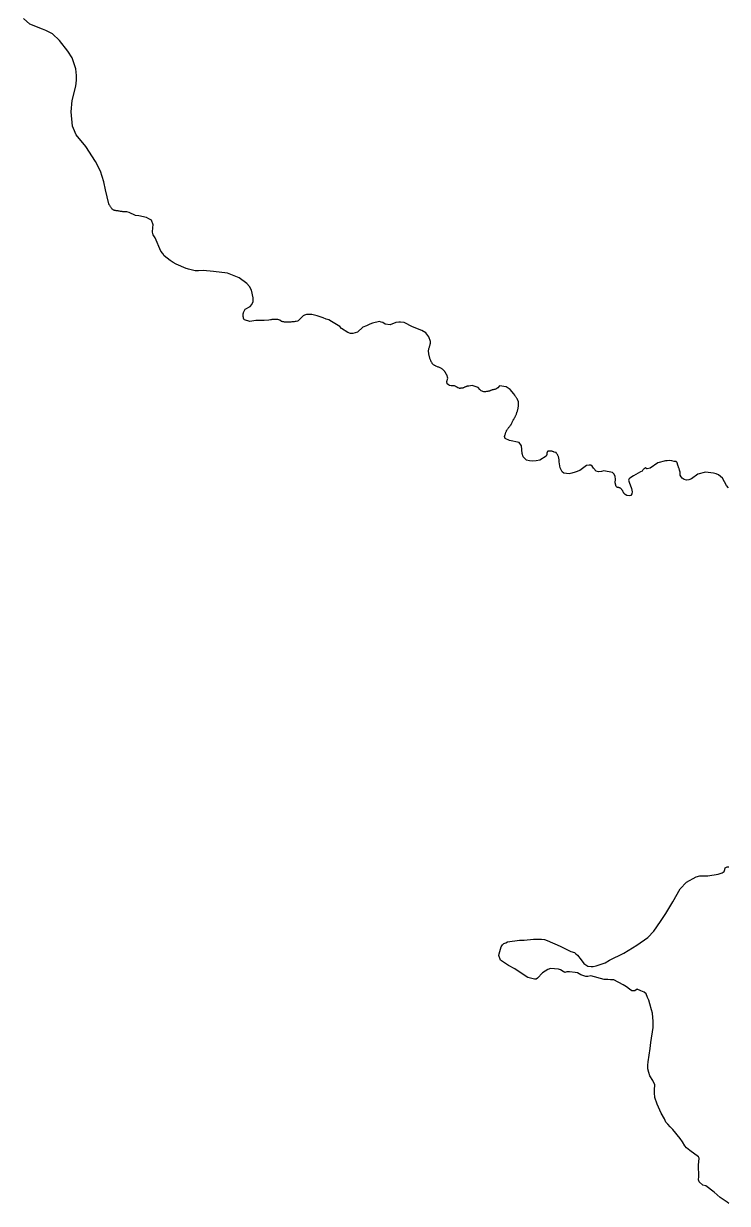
# Model space of a CAD drawing. Header units: inches. Extents: x 1341578 to 1502124, y 557203 to 748561.
# Drawn here: x 1493254 to 1495099, y 599461 to 602555 of the extents above; entities that cross this region are included whole.
import ezdxf

# ---------------------------------------------------------------- set-up
doc = ezdxf.new("R2010")
doc.units = ezdxf.units.IN
doc.header["$MEASUREMENT"] = 0
doc.layers.add('Zipcode', color=7, linetype='Continuous')

msp = doc.modelspace()

# ---------------------------------------------------------------- linework, layer by layer
at = {"layer": 'Zipcode'}
for points in [[(1495102.2, 601337.7), (1495097.2, 601343.9), (1495086.8, 601362.8), (1495075.8, 601371.6), (1495070.3, 601374.7), (1495062.7, 601376.4), (1495042.4, 601378.7), (1495022.1, 601373.5), (1495005.1, 601361.6), (1494998, 601358.6), (1494991.9, 601358.2), (1494985.8, 601359.4), (1494980.8, 601363), (1494978.3, 601366.6), (1494975.8, 601371.2), (1494975.8, 601371.8), (1494975.7, 601373), (1494975.7, 601374.2), (1494975.7, 601375.5), (1494975.6, 601376.7), (1494975.5, 601378), (1494975.3, 601379.4), (1494975.1, 601380.7), (1494974.7, 601382.1), (1494974.2, 601383.6), (1494973.7, 601385.1), (1494973.2, 601386.7), (1494972.6, 601388.3), (1494972.1, 601389.8), (1494971.5, 601391.4), (1494970.9, 601392.8), (1494970.4, 601394.2), (1494970, 601395.5), (1494969.6, 601396.6), (1494969.3, 601397.8), (1494969, 601398.8), (1494968.7, 601399.9), (1494968.5, 601400.8), (1494968.2, 601401.7), (1494967.9, 601402.6), (1494967.6, 601403.4), (1494967.3, 601404.1), (1494966.8, 601404.7), (1494966.4, 601405.2), (1494965.9, 601405.7), (1494965.4, 601406.1), (1494964.8, 601406.5), (1494964.2, 601406.8), (1494963.6, 601407), (1494963, 601407.1), (1494962.2, 601407.2), (1494961.5, 601407.2), (1494960.7, 601407.1), (1494959.9, 601406.9), (1494953.6, 601408.6), (1494948, 601409.7), (1494941.4, 601408.8), (1494937.4, 601408.3), (1494917, 601403.1), (1494896.5, 601389.7), (1494888.8, 601387.8), (1494888.4, 601387.6), (1494888.1, 601387.9), (1494887.3, 601388.6), (1494886.4, 601389.2), (1494885.5, 601389.6), (1494884.7, 601389.8), (1494883.8, 601389.8), (1494882.8, 601389.4), (1494881.8, 601388.8), (1494880.8, 601387.9), (1494879.7, 601386.8), (1494878.7, 601385.6), (1494877.7, 601384.3), (1494876.7, 601383.1), (1494875.8, 601381.9), (1494871.9, 601379.5), (1494853.5, 601369.6), (1494845.8, 601364.7), (1494841.7, 601361.2), (1494840.1, 601357.6), (1494842.1, 601353), (1494848.4, 601335.7), (1494849.8, 601327), (1494848.7, 601322), (1494846.6, 601318), (1494842.5, 601316.5), (1494835.9, 601317.6), (1494831.4, 601320.7), (1494827.7, 601323.9), (1494827.5, 601324.3), (1494827, 601325.4), (1494826.5, 601326.4), (1494826, 601327.5), (1494825.5, 601328.6), (1494824.9, 601329.6), (1494824.4, 601330.5), (1494823.8, 601331.4), (1494823.3, 601332.1), (1494822.7, 601332.9), (1494822.2, 601333.6), (1494821.7, 601334.2), (1494821.1, 601334.8), (1494820.5, 601335.4), (1494819.8, 601336), (1494819.2, 601336.5), (1494818.4, 601337), (1494817.6, 601337.5), (1494816.7, 601337.9), (1494815.8, 601338.1), (1494814.7, 601338.4), (1494813.7, 601338.6), (1494812.5, 601338.7), (1494811.4, 601338.9), (1494810.3, 601339.2), (1494809.8, 601339.3), (1494807.4, 601341.4), (1494805.5, 601351.1), (1494805.6, 601360.2), (1494804.7, 601367.3), (1494802.3, 601374), (1494798.3, 601378.1), (1494775.6, 601382.5), (1494768.9, 601380.6), (1494761.8, 601379.7), (1494755.7, 601381.3), (1494748.3, 601389.1), (1494744.8, 601394.7), (1494741.3, 601397.3), (1494736.7, 601397.4), (1494730.1, 601396.5), (1494712.1, 601383), (1494700.4, 601379.2), (1494691.7, 601376.3), (1494684.1, 601374.9), (1494677.5, 601375), (1494670.9, 601376.6), (1494665.9, 601379.7), (1494660.5, 601390.5), (1494658.1, 601405.7), (1494658.1, 601406), (1494658.2, 601407.3), (1494658.3, 601408.6), (1494658.2, 601409.9), (1494658.2, 601411.2), (1494658, 601412.5), (1494657.7, 601413.9), (1494657.4, 601415.3), (1494657.1, 601416.7), (1494656.7, 601418.2), (1494656.3, 601419.7), (1494655.7, 601421.1), (1494655.2, 601422.4), (1494654.5, 601423.7), (1494653.7, 601425), (1494652.9, 601426.1), (1494652, 601427.1), (1494651.6, 601427.4), (1494650, 601430.2), (1494645, 601431.6), (1494644.3, 601431.9), (1494643, 601432.4), (1494641.7, 601432.9), (1494640.5, 601433.3), (1494639.4, 601433.7), (1494638.2, 601434), (1494637, 601434.1), (1494635.9, 601434.3), (1494634.7, 601434.3), (1494633.7, 601434.3), (1494632.6, 601434.2), (1494631.7, 601434.2), (1494630.8, 601434), (1494630.1, 601433.9), (1494629.4, 601433.7), (1494628.8, 601433.6), (1494628.4, 601433.4), (1494628, 601433.2), (1494627.6, 601432.9), (1494627.3, 601432.6), (1494627.1, 601432.1), (1494626.8, 601431.6), (1494626.6, 601430.9), (1494626.4, 601430.1), (1494626.2, 601429.2), (1494626.1, 601428), (1494626, 601426.7), (1494625.9, 601425.5), (1494624.4, 601420.5), (1494608, 601410.1), (1494597.8, 601408.2), (1494589.2, 601407.4), (1494580.6, 601408.5), (1494572.5, 601410.7), (1494564, 601419.4), (1494561.6, 601428.1), (1494559.9, 601447.9), (1494553.5, 601456.7), (1494527.7, 601462.1), (1494517.1, 601466.9), (1494515.1, 601472.5), (1494515.2, 601472.7), (1494515.2, 601473), (1494515.5, 601473.9), (1494515.8, 601474.8), (1494516.2, 601475.8), (1494516.5, 601476.9), (1494516.9, 601477.9), (1494517.2, 601479), (1494517.6, 601480.2), (1494517.9, 601481.4), (1494518.3, 601482.6), (1494518.8, 601483.9), (1494519.2, 601485.1), (1494519.8, 601486.4), (1494520.3, 601487.7), (1494521, 601489), (1494521.7, 601490.3), (1494522.5, 601491.6), (1494523.4, 601492.8), (1494524.4, 601494.1), (1494525.5, 601495.4), (1494526.6, 601496.8), (1494527.7, 601498.1), (1494528.8, 601499.4), (1494529.9, 601500.7), (1494531, 601502), (1494532.1, 601503.3), (1494532.7, 601504.6), (1494533.3, 601505.8), (1494533.9, 601507.1), (1494534.5, 601508.3), (1494535.1, 601509.6), (1494535.7, 601510.8), (1494536.3, 601512.1), (1494536.9, 601513.3), (1494537.5, 601514.5), (1494538.1, 601515.7), (1494538.7, 601516.8), (1494539.4, 601517.9), (1494540, 601519), (1494540.6, 601520), (1494541.2, 601521.1), (1494541.8, 601522.1), (1494542.4, 601523.2), (1494543, 601524.4), (1494543.6, 601525.6), (1494544.2, 601526.8), (1494544.8, 601528.2), (1494545.4, 601529.6), (1494546, 601531.1), (1494546.6, 601532.6), (1494547.2, 601534.2), (1494547.7, 601535.8), (1494548.2, 601537.4), (1494548.8, 601539), (1494549.2, 601540.6), (1494549.6, 601542.3), (1494550, 601544), (1494550.4, 601545.7), (1494550.7, 601547.6), (1494551, 601549.4), (1494551.3, 601551.2), (1494551.6, 601553.1), (1494551.8, 601554.8), (1494551.9, 601556.5), (1494551.9, 601558.1), (1494551.9, 601559.6), (1494551.9, 601560.9), (1494551.8, 601562.1), (1494551.6, 601563.1), (1494551.3, 601564.2), (1494551, 601565.1), (1494550.7, 601566), (1494550.3, 601567), (1494549.9, 601567.9), (1494549.3, 601568.9), (1494548.8, 601570), (1494548.1, 601571.2), (1494547.4, 601572.4), (1494546.7, 601573.7), (1494545.9, 601575), (1494545, 601576.3), (1494544.1, 601577.6), (1494543.1, 601578.8), (1494542.1, 601580), (1494541.8, 601580.4), (1494539.8, 601584.3), (1494529.8, 601596.1), (1494519.3, 601602.9), (1494501.5, 601605.7), (1494497.4, 601600.2), (1494492.5, 601596.7), (1494491.2, 601596.4), (1494489.6, 601596.1), (1494488.1, 601595.8), (1494486.6, 601595.4), (1494485.2, 601595.1), (1494483.8, 601594.7), (1494482.6, 601594.4), (1494481.5, 601594), (1494480.5, 601593.6), (1494479.5, 601593.2), (1494478.6, 601592.8), (1494477.6, 601592.4), (1494476.6, 601592), (1494475.5, 601591.6), (1494474.2, 601591.3), (1494472.8, 601590.9), (1494471.2, 601590.7), (1494469.3, 601590.4), (1494467.4, 601590.1), (1494465.3, 601589.8), (1494463.2, 601589.6), (1494461.1, 601589.3), (1494460.4, 601589.3), (1494453.6, 601592.2), (1494450.1, 601595.3), (1494446.2, 601601), (1494430.5, 601605.8), (1494421.4, 601604.3), (1494421.1, 601604.3), (1494419.7, 601604.3), (1494418.4, 601604.2), (1494417.2, 601604), (1494416, 601603.8), (1494414.8, 601603.4), (1494413.6, 601603), (1494412.4, 601602.5), (1494411.2, 601601.9), (1494410.1, 601601.4), (1494408.9, 601600.8), (1494407.8, 601600.4), (1494406.6, 601599.9), (1494405.5, 601599.6), (1494404.4, 601599.4), (1494403.3, 601599.2), (1494402.2, 601599), (1494401, 601598.9), (1494399.9, 601598.8), (1494398.9, 601598.7), (1494397.8, 601598.7), (1494396.9, 601598.7), (1494396, 601598.8), (1494395.9, 601598.8), (1494393.1, 601599.7), (1494393, 601599.7), (1494392.4, 601600.1), (1494391.9, 601600.6), (1494391.4, 601601), (1494390.9, 601601.4), (1494390.3, 601601.8), (1494389.6, 601602.2), (1494388.9, 601602.6), (1494388, 601602.9), (1494388, 601602.9), (1494387.3, 601603.5), (1494383.8, 601605.5), (1494375.2, 601605.7), (1494371.1, 601605.8), (1494368.1, 601607.8), (1494364.6, 601610.4), (1494363.7, 601616.5), (1494366.4, 601625.1), (1494364, 601633.8), (1494362.3, 601635.8), (1494362.2, 601635.9), (1494362, 601636.6), (1494361.7, 601637.3), (1494361.4, 601638), (1494361, 601638.7), (1494360.6, 601639.4), (1494360.1, 601640.2), (1494359.6, 601641), (1494358.9, 601641.8), (1494358.3, 601642.6), (1494357.6, 601643.5), (1494356.8, 601644.4), (1494356, 601645.4), (1494355.1, 601646.4), (1494354.2, 601647.3), (1494353.2, 601648.3), (1494352.1, 601649.2), (1494350.9, 601650.1), (1494349.6, 601650.9), (1494348.2, 601651.7), (1494346.5, 601652.5), (1494344.7, 601653.2), (1494342.8, 601653.9), (1494340.9, 601654.6), (1494338.9, 601655.3), (1494337.1, 601656), (1494335.3, 601656.7), (1494333.7, 601657.4), (1494332.3, 601658.2), (1494331.1, 601658.9), (1494330.1, 601659.6), (1494329.1, 601660.3), (1494328.3, 601660.9), (1494327.6, 601661.6), (1494326.9, 601662.3), (1494326.2, 601663.1), (1494325.6, 601664), (1494324.9, 601665), (1494324.2, 601666.1), (1494323.5, 601667.4), (1494322.8, 601668.8), (1494322.1, 601670.3), (1494321.4, 601671.9), (1494320.7, 601673.6), (1494320, 601675.3), (1494319.4, 601677), (1494318.9, 601678.7), (1494318.4, 601680.4), (1494317.9, 601682.1), (1494317.5, 601683.7), (1494317.1, 601685.4), (1494316.8, 601687.1), (1494316.5, 601688.8), (1494316.3, 601690.4), (1494316.1, 601692.1), (1494315.9, 601693.8), (1494315.9, 601695.5), (1494315.9, 601697.1), (1494315.9, 601698.7), (1494316.1, 601700.3), (1494316.4, 601702), (1494316.9, 601703.6), (1494317.4, 601705.2), (1494317.9, 601706.9), (1494318.5, 601708.4), (1494319, 601710), (1494319.5, 601711.5), (1494319.8, 601712.8), (1494320.1, 601714.2), (1494320.3, 601715.4), (1494320.5, 601716.5), (1494320.6, 601717.5), (1494320.7, 601718.5), (1494320.7, 601719.4), (1494320.7, 601720.3), (1494320.6, 601721.2), (1494320.5, 601722.1), (1494320.3, 601723), (1494320, 601724), (1494319.7, 601725.1), (1494319.4, 601726.1), (1494319, 601727.2), (1494318.6, 601728.2), (1494318.1, 601729.3), (1494317.5, 601730.4), (1494317, 601731.1), (1494316.9, 601734), (1494308.9, 601744.3), (1494297.8, 601750), (1494274.1, 601759.6), (1494251.5, 601771.1), (1494242.4, 601772.3), (1494237.8, 601772.3), (1494229.7, 601771.4), (1494214.8, 601765.1), (1494202.2, 601767.3), (1494196.2, 601771), (1494191.6, 601772.6), (1494187.1, 601773.7), (1494168.7, 601769.4), (1494162.1, 601767), (1494152.9, 601763), (1494143.2, 601759.1), (1494129.3, 601746.2), (1494117, 601742.3), (1494111, 601742.9), (1494104.4, 601745), (1494087.3, 601756), (1494082.8, 601760.6), (1494061.2, 601774.2), (1494054.7, 601778.3), (1494047.6, 601780.5), (1494039.6, 601783.6), (1494023.9, 601789), (1494009.8, 601792.8), (1493996, 601792), (1493990.4, 601791), (1493986.8, 601788.6), (1493973.7, 601775.8), (1493973.7, 601775.8), (1493972, 601775.2), (1493972, 601775.2), (1493968.8, 601774.4), (1493968, 601774.2), (1493965.6, 601773.8), (1493963, 601773.4), (1493960.2, 601773.1), (1493957.4, 601772.8), (1493954.5, 601772.5), (1493951.7, 601772.3), (1493949, 601772.1), (1493946.5, 601772), (1493944.3, 601772), (1493942.2, 601772.1), (1493940.2, 601772.2), (1493938.4, 601772.5), (1493936.6, 601772.8), (1493935, 601773.1), (1493933.4, 601773.5), (1493931.8, 601773.9), (1493930.5, 601774.2), (1493925.8, 601777.4), (1493920.7, 601779.5), (1493916.2, 601779.5), (1493912.6, 601779.6), (1493908.9, 601779.2), (1493908.7, 601779.2), (1493907.4, 601779.2), (1493906, 601779.1), (1493904.4, 601778.9), (1493902.7, 601778.6), (1493901.7, 601778.4), (1493896.9, 601777.8), (1493884.7, 601777), (1493862.8, 601776.3), (1493847.1, 601774.1), (1493832.8, 601778.7), (1493832.4, 601779.1), (1493831.9, 601779.8), (1493831.5, 601780.5), (1493831.2, 601781.2), (1493830.9, 601782), (1493830.7, 601782.7), (1493830.5, 601783.5), (1493830.3, 601784.4), (1493830.1, 601785.2), (1493829.9, 601786.1), (1493829.8, 601787), (1493829.7, 601788), (1493829.7, 601789), (1493829.7, 601790), (1493829.7, 601791), (1493829.7, 601792.1), (1493829.8, 601793.1), (1493829.9, 601794.1), (1493830, 601795.1), (1493830.2, 601796), (1493830.4, 601797), (1493830.5, 601797.4), (1493834.9, 601806.2), (1493847.7, 601813.6), (1493852.8, 601818.6), (1493856, 601826.7), (1493856.2, 601835.8), (1493851.9, 601856.2), (1493846.5, 601865.4), (1493839.5, 601873.6), (1493819.5, 601888.7), (1493788.2, 601900.9), (1493751.7, 601905.5), (1493724.4, 601907.5), (1493712.7, 601907.2), (1493704.1, 601907.3), (1493700.1, 601908), (1493697.2, 601908.8), (1493693.6, 601909.8), (1493690.1, 601910.7), (1493686.7, 601911.6), (1493683.3, 601912.4), (1493680.2, 601913.1), (1493653.6, 601924.3), (1493646.5, 601928.5), (1493638, 601933.7), (1493622.5, 601946.2), (1493619, 601952.3), (1493614, 601958.5), (1493598.9, 601993.2), (1493593.9, 602001.4), (1493592, 602008.1), (1493592.7, 602020.2), (1493593.3, 602027.3), (1493589.5, 602039.6), (1493582.4, 602043.2), (1493575.9, 602046.4), (1493556.2, 602050.8), (1493547.6, 602052.4), (1493530.9, 602059.8), (1493524.4, 602061.9), (1493518.8, 602062), (1493514.7, 602061.7), (1493514.5, 602061.7), (1493512.1, 602062.1), (1493509.8, 602062.4), (1493507.6, 602062.8), (1493505.5, 602063.1), (1493503.6, 602063.5), (1493501.7, 602063.9), (1493500, 602064.2), (1493498.3, 602064.4), (1493496.8, 602064.6), (1493495.3, 602064.8), (1493493.9, 602065.1), (1493492.5, 602065.4), (1493491.2, 602065.8), (1493490, 602066.4), (1493488.7, 602067.1), (1493487.5, 602067.9), (1493486.4, 602068.9), (1493485.3, 602070), (1493484.2, 602071.2), (1493483.2, 602072.4), (1493482.3, 602073.7), (1493481.4, 602075.1), (1493480.5, 602076.5), (1493479.6, 602077.9), (1493478.8, 602079.3), (1493477.9, 602080.8), (1493477.6, 602081.3), (1493477, 602083), (1493468.5, 602119.7), (1493464.2, 602140.5), (1493455.5, 602168.1), (1493442.2, 602193.7), (1493417.5, 602232.7), (1493391.6, 602264), (1493384.8, 602279.9), (1493382.3, 602286), (1493378.9, 602324.1), (1493381.4, 602353.5), (1493390.6, 602391.4), (1493392.4, 602406.6), (1493392.6, 602419.3), (1493391.3, 602436.6), (1493381.2, 602465.7), (1493369.8, 602483.1), (1493347.9, 602511.4), (1493329.9, 602528.4), (1493318.8, 602533.7), (1493311.8, 602537.3), (1493303.2, 602541), (1493269.9, 602553.7), (1493253.9, 602568.7)], [(1495103, 599461), (1495098.5, 599464.5), (1495088.5, 599471.1), (1495080.1, 599476.6), (1495064.6, 599490.2), (1495042.6, 599507.4), (1495034.6, 599509), (1495025.2, 599517.5), (1495023.7, 599523), (1495024.7, 599531.6), (1495023.4, 599561.1), (1495025.5, 599579.2), (1495023.5, 599583.2), (1495001.1, 599599.9), (1494992.6, 599606.9), (1494987.6, 599612), (1494982.1, 599622.5), (1494975.7, 599631.6), (1494956.3, 599654.7), (1494949.3, 599661.8), (1494943.3, 599668.8), (1494937.8, 599674.4), (1494934.4, 599682.4), (1494925.4, 599697.5), (1494915.5, 599721.1), (1494909.1, 599739.1), (1494908.1, 599750.7), (1494908.7, 599758.7), (1494909.3, 599771.7), (1494903.8, 599783.3), (1494896.4, 599795.8), (1494893.4, 599804.4), (1494890.5, 599813.9), (1494890.5, 599823.4), (1494891.6, 599832), (1494896.8, 599867), (1494898.9, 599883), (1494904.6, 599922.1), (1494904.7, 599933.1), (1494904.7, 599939.1), (1494904.2, 599948.2), (1494903.3, 599959.7), (1494900.8, 599968.7), (1494896.4, 599984.3), (1494893.5, 599993.8), (1494890, 600001.4), (1494886, 600010.4), (1494881.1, 600014.9), (1494872.6, 600018.5), (1494863.1, 600023.1), (1494856.5, 600018.1), (1494848.5, 600018.6), (1494843, 600023.2), (1494834.5, 600028.7), (1494826, 600033.8), (1494801.6, 600047), (1494793, 600047.5), (1494785.5, 600048.1), (1494776, 600048.1), (1494741, 600057.8), (1494733.4, 600056.4), (1494728.4, 600055.9), (1494715.4, 600060.5), (1494710.9, 600063.5), (1494706.4, 600065.6), (1494699.9, 600066.6), (1494685.4, 600068.7), (1494678.4, 600068.2), (1494673.4, 600066.7), (1494668.4, 600068.8), (1494661.9, 600073.8), (1494656.4, 600075.4), (1494635.8, 600077), (1494628.8, 600074.5), (1494614.2, 600066.1), (1494601.6, 600051.6), (1494598.1, 600049.1), (1494593.6, 600049.1), (1494576.1, 600053.8), (1494566.1, 600059.3), (1494542.1, 600076), (1494525.1, 600084.6), (1494504.1, 600098.8), (1494499.7, 600110.8), (1494500.7, 600115.8), (1494505.8, 600133.8), (1494509.4, 600138.8), (1494512.9, 600142.3), (1494518.4, 600144.8), (1494522.5, 600147.3), (1494554.6, 600151.1), (1494566.1, 600151), (1494591.2, 600154.4), (1494612.2, 600154.3), (1494620.2, 600152.7), (1494627.2, 600150.7), (1494661.2, 600135.5), (1494689.2, 600121.3), (1494698.2, 600118.7), (1494701.7, 600115.7), (1494706.7, 600112.2), (1494716.2, 600100.1), (1494723.1, 600090), (1494733.1, 600082.9), (1494742.6, 600082.4), (1494747.1, 600082.4), (1494755.7, 600084.3), (1494778.8, 600091.7), (1494790.3, 600098.7), (1494828, 600117), (1494862.2, 600138.3), (1494890.4, 600158.2), (1494906.5, 600175.2), (1494924.2, 600200.6), (1494937.9, 600221.6), (1494956.1, 600252.1), (1494975.3, 600286.1), (1494992, 600303.5), (1495017.6, 600317.9), (1495027.1, 600319.8), (1495035.7, 600320.3), (1495047.7, 600319.7), (1495075.3, 600324.6), (1495085.3, 600328), (1495090.8, 600331.5), (1495092.4, 600337), (1495093.9, 600341.5), (1495098.9, 600343.5), (1495103.4, 600344)]]:
    msp.add_lwpolyline(points, dxfattribs=at)

doc.saveas('drawing.dxf')
